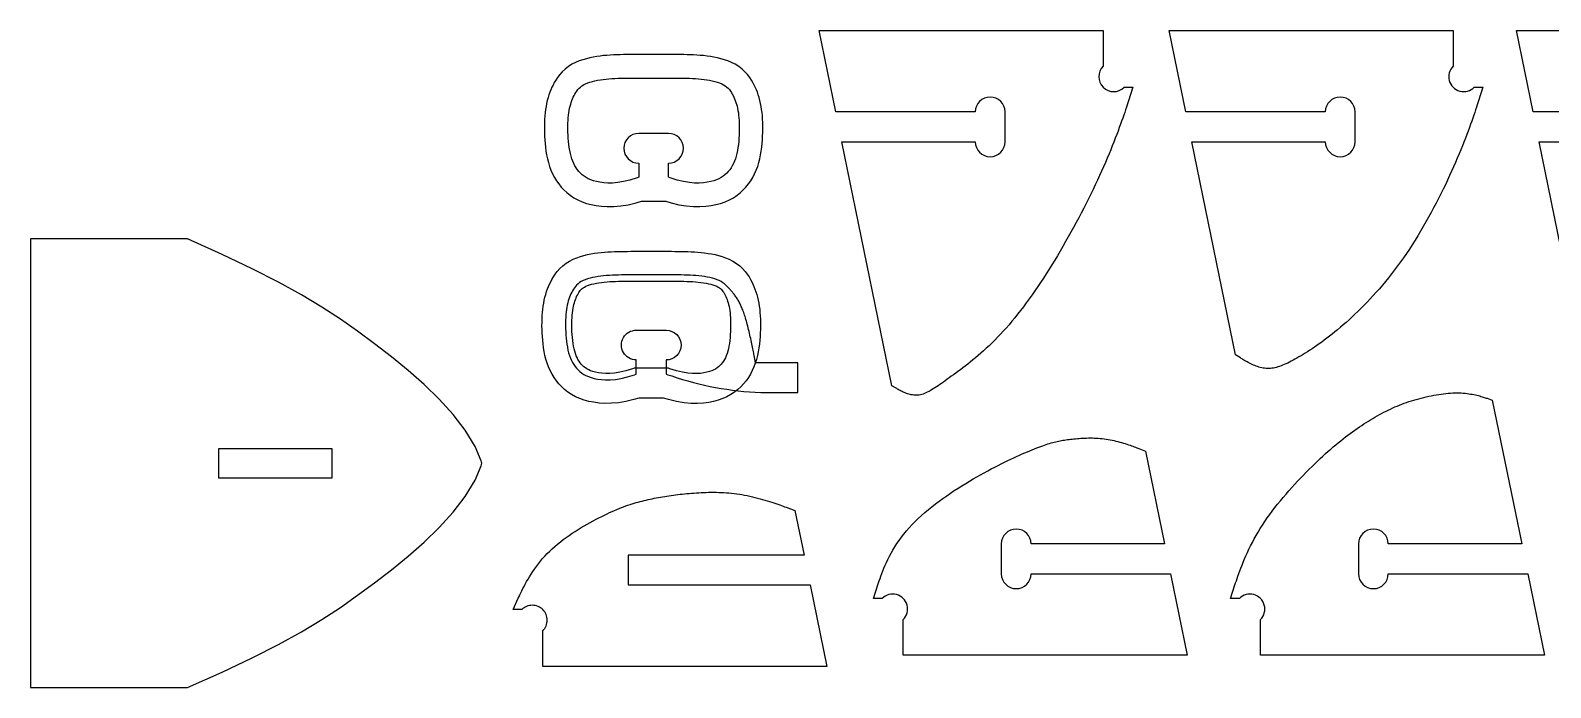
# Model space of a CAD drawing. Header units: millimetres. Extents: x 28 to 1015, y -391 to 146.
# Drawn here: x 389.5 to 634.2, y 39.8 to 145.6 of the extents above; entities that cross this region are included whole.
import ezdxf

# ---------------------------------------------------------------- set-up
doc = ezdxf.new("R2010")
doc.units = ezdxf.units.MM
for name, color, linetype in [('External Cut', 1, 'Continuous'), ('Internal Cut', 5, 'Continuous'), ('Pocket Cut 1.1mm', 3, 'Continuous')]:
    doc.layers.add(name, color=color, linetype=linetype)

msp = doc.modelspace()

# ---------------------------------------------------------------- linework, layer by layer
at = {"layer": 'External Cut', "flags": 128}
for points in [[(528.139503, 88.384649), (520.097342, 127.667556), (541.571, 127.667556, 1), (546.370994, 127.667556), (546.370994, 132.46755, 1), (541.571, 132.46755), (519.114667, 132.46755), (516.425241, 145.604376), (562.1515, 145.604376), (562.1515, 139.839591, 1), (565.545609, 136.445482), (566.951494, 136.445482), (566.247527, 134.276461), (566.142472, 133.954086), (566.028045, 133.605125), (565.904118, 133.23034), (565.770566, 132.830493), (565.627265, 132.406345), (565.474088, 131.95866), (565.31091, 131.488198), (565.137605, 130.995722), (564.954048, 130.481993), (564.760113, 129.947774), (564.555675, 129.393826), (564.340608, 128.820912), (564.114786, 128.229793), (563.878085, 127.621231), (563.630379, 126.995989), (563.371541, 126.354828), (563.101447, 125.69851), (562.819971, 125.027797), (562.526988, 124.343451), (562.222465, 123.646279), (561.906744, 122.937265), (561.580259, 122.217437), (561.243447, 121.487824), (560.896742, 120.749456), (560.540579, 120.003362), (560.175394, 119.250569), (559.80162, 118.492107), (559.419694, 117.729004), (559.03005, 116.962291), (558.633123, 116.192994), (558.229349, 115.422144), (557.819162, 114.650768), (557.402997, 113.879897), (556.98129, 113.110558), (556.554476, 112.34378), (556.122989, 111.580593), (555.687264, 110.822025), (555.247738, 110.069105), (554.804843, 109.322862), (554.358981, 108.584234), (553.910404, 107.853794), (553.459331, 107.132025), (553.005979, 106.41941), (552.550567, 105.716431), (552.093313, 105.023571), (551.634435, 104.341314), (551.17415, 103.670141), (550.712676, 103.010535), (550.250233, 102.36298), (549.787037, 101.727957), (549.323307, 101.105949), (548.85926, 100.49744), (548.395115, 99.902912), (547.931089, 99.322847), (547.467402, 98.757729), (547.004269, 98.20804), (546.541911, 97.674262), (546.080544, 97.156879), (545.620386, 96.656373), (545.161703, 96.173068), (544.704947, 95.706646), (544.250616, 95.256634), (543.799209, 94.822555), (543.351225, 94.403934), (542.907163, 94.000296), (542.467521, 93.611165), (542.0328, 93.236066), (541.603497, 92.874523), (541.180111, 92.526061), (540.763142, 92.190205), (540.353088, 91.866478), (539.950448, 91.554406), (539.55572, 91.253514), (539.169405, 90.963324), (538.792, 90.683363), (538.424005, 90.413155), (538.065917, 90.152224), (537.718238, 89.900095), (537.381464, 89.656293), (537.055921, 89.420474), (536.741238, 89.192826), (536.436871, 88.97367), (536.142273, 88.763326), (535.856901, 88.562115), (535.580209, 88.370356), (535.311653, 88.188371), (535.050687, 88.016479), (534.796767, 87.855001), (534.549347, 87.704257), (534.307883, 87.564568), (534.071829, 87.436254), (533.840642, 87.319635), (533.613775, 87.215031), (533.390684, 87.122764), (533.170825, 87.043153), (532.953651, 86.976519), (532.738619, 86.923182), (532.525183, 86.883462), (532.312798, 86.85768), (532.101092, 86.845933), (531.890385, 86.847421), (531.681169, 86.861122), (531.473935, 86.886014), (531.269177, 86.921073), (531.067385, 86.965277), (530.869053, 87.017604), (530.674671, 87.077031), (530.484733, 87.142536), (530.299731, 87.213095), (530.120156, 87.287687), (529.946501, 87.365288), (529.779258, 87.444876), (529.618919, 87.525428), (529.465976, 87.605922), (529.320921, 87.685336), (529.184246, 87.762646), (529.056444, 87.83683), (528.938007, 87.906865), (528.829426, 87.97173), (528.139503, 88.384649)], [(583.478369, 93.350846), (576.452909, 127.667556), (597.926566, 127.667556, 1), (602.72656, 127.667556), (602.72656, 132.46755, 1), (597.926566, 132.46755), (575.470234, 132.46755), (572.780808, 145.604376), (618.507067, 145.604376), (618.507067, 139.839591, 1), (621.901175, 136.445482), (623.307061, 136.445482), (622.603093, 134.276461), (622.498039, 133.954086), (622.383611, 133.605125), (622.259684, 133.23034), (622.126133, 132.830493), (621.982831, 132.406345), (621.829654, 131.95866), (621.666476, 131.488198), (621.493171, 130.995722), (621.309614, 130.481993), (621.115679, 129.947774), (620.911241, 129.393826), (620.696174, 128.820912), (620.470353, 128.229793), (620.233652, 127.621231), (619.985945, 126.995989), (619.727108, 126.354828), (619.457014, 125.69851), (619.175538, 125.027797), (618.882554, 124.343451), (618.578011, 123.646323), (618.262144, 122.937617), (617.935266, 122.218626), (617.597687, 121.490644), (617.249718, 120.754963), (616.891669, 120.012877), (616.523851, 119.265679), (616.146574, 118.514662), (615.76015, 117.76112), (615.364889, 117.006345), (614.961101, 116.25163), (614.549098, 115.498269), (614.129189, 114.747555), (613.701687, 114.000781), (613.2669, 113.25924), (612.825141, 112.524226), (612.376719, 111.797031), (611.921946, 111.078948), (611.461131, 110.371272), (610.994587, 109.675294), (610.522665, 108.992107), (610.045889, 108.321989), (609.564824, 107.665021), (609.080037, 107.02128), (608.592092, 106.390846), (608.101555, 105.773795), (607.608991, 105.170208), (607.114967, 104.580161), (606.620047, 104.003735), (606.124797, 103.441006), (605.629783, 102.892055), (605.13557, 102.356958), (604.642724, 101.835794), (604.15181, 101.328643), (603.663395, 100.835582), (603.178042, 100.35669), (602.696318, 99.892045), (602.218789, 99.441726), (601.74602, 99.005811), (601.278576, 98.584379), (600.816953, 98.177446), (600.361365, 97.784785), (599.911957, 97.406106), (599.468871, 97.041119), (599.032252, 96.689535), (598.602245, 96.351063), (598.178993, 96.025416), (597.76264, 95.712302), (597.35333, 95.411432), (596.951207, 95.122518), (596.556416, 94.845268), (596.1691, 94.579394), (595.789403, 94.324605), (595.41747, 94.080613), (595.053444, 93.847128), (594.697469, 93.62386), (594.34969, 93.410519), (594.01025, 93.206816), (593.679294, 93.012462), (593.356965, 92.827166), (593.043309, 92.650715), (592.737975, 92.483199), (592.440515, 92.324785), (592.150479, 92.175637), (591.867418, 92.035922), (591.590884, 91.905806), (591.320427, 91.785455), (591.055598, 91.675034), (590.795949, 91.57471), (590.541029, 91.484649), (590.290391, 91.405016), (590.043584, 91.335978), (589.800161, 91.2777), (589.559671, 91.230348), (589.321666, 91.194088), (589.085697, 91.169087), (588.851315, 91.15551), (588.618071, 91.153523), (588.385516, 91.163292), (588.1532, 91.184983), (587.920849, 91.218571), (587.688885, 91.263272), (587.457905, 91.318109), (587.228505, 91.382106), (587.001283, 91.454287), (586.776833, 91.533677), (586.555754, 91.6193), (586.338641, 91.71018), (586.126092, 91.80534), (585.918702, 91.903806), (585.717068, 92.004601), (585.521788, 92.10675), (585.333457, 92.209276), (585.152671, 92.311204), (584.980029, 92.411558), (584.816125, 92.509361), (584.661558, 92.603639), (584.516922, 92.693415), (584.382815, 92.777714), (584.259834, 92.855559), (583.478369, 93.350846)], [(487.391659, 121.944904), (487.11792, 121.841145), (485.986905, 121.490086), (484.961002, 121.245512), (484.032931, 121.093662), (483.195412, 121.020778), (482.441164, 121.013101), (481.762908, 121.056871), (481.153364, 121.138329), (480.60555, 121.245877), (480.113682, 121.376556), (479.672276, 121.529569), (479.275847, 121.704118), (478.918909, 121.899406), (478.595978, 122.114634), (478.301569, 122.349006), (478.030196, 122.601723), (477.77729, 122.872288), (477.541936, 123.161397), (477.324133, 123.470049), (477.123882, 123.79924), (476.941184, 124.149966), (476.776037, 124.523227), (476.628442, 124.920017), (476.498398, 125.341334), (476.385741, 125.787246), (476.289638, 126.254095), (476.209092, 126.737296), (476.143106, 127.232261), (476.090683, 127.734406), (476.050826, 128.239143), (476.022537, 128.741886), (476.004819, 129.238048), (475.996841, 129.723609), (475.998436, 130.196806), (476.009606, 130.656444), (476.030349, 131.101325), (476.060666, 131.530253), (476.100556, 131.942033), (476.150021, 132.335466), (476.209059, 132.709358), (476.277604, 133.063009), (476.355324, 133.397717), (476.44182, 133.715276), (476.536694, 134.017479), (476.639545, 134.306124), (476.749975, 134.583003), (476.867586, 134.849911), (476.991978, 135.108644), (477.123418, 135.360497), (477.26483, 135.604773), (477.419805, 135.840275), (477.591933, 136.065806), (477.784804, 136.280171), (478.002008, 136.482172), (478.247136, 136.670613), (478.523777, 136.844299), (478.834292, 137.00233), (479.176121, 137.145007), (479.545474, 137.272928), (479.938563, 137.38669), (480.351596, 137.486893), (480.780786, 137.574135), (481.222341, 137.649013), (481.672473, 137.712125), (482.128123, 137.764171), (482.58916, 137.806246), (483.056183, 137.839548), (483.529792, 137.865271), (484.010586, 137.884614), (484.499166, 137.898772), (484.99613, 137.908942), (485.502078, 137.91632), (486.01731, 137.921937), (486.540929, 137.926157), (487.071735, 137.929182), (487.608531, 137.931209), (488.15012, 137.932439), (488.695302, 137.93307), (489.24288, 137.933303), (489.791656, 137.933336), (490.340432, 137.933303), (490.888011, 137.93307), (491.433193, 137.932439), (491.974781, 137.931209), (492.511577, 137.929182), (493.042384, 137.926157), (493.566002, 137.921937), (494.081235, 137.91632), (494.587183, 137.908942), (495.084147, 137.898772), (495.572726, 137.884614), (496.05352, 137.865271), (496.527129, 137.839548), (496.994152, 137.806246), (497.455189, 137.764171), (497.910839, 137.712125), (498.360971, 137.649013), (498.802527, 137.574135), (499.231716, 137.486893), (499.64475, 137.38669), (500.037838, 137.272928), (500.407191, 137.145007), (500.74902, 137.00233), (501.059535, 136.844299), (501.336176, 136.670613), (501.581304, 136.482172), (501.798508, 136.280171), (501.991379, 136.065806), (502.163507, 135.840275), (502.318482, 135.604773), (502.459894, 135.360497), (502.591334, 135.108644), (502.715726, 134.849911), (502.833337, 134.583003), (502.943767, 134.306124), (503.046619, 134.017479), (503.141492, 133.715276), (503.227988, 133.397717), (503.305708, 133.063009), (503.374254, 132.709358), (503.433292, 132.335466), (503.482756, 131.942033), (503.522647, 131.530253), (503.552964, 131.101325), (503.573707, 130.656444), (503.584876, 130.196806), (503.586472, 129.723609), (503.578493, 129.238048), (503.560775, 128.741886), (503.532486, 128.239143), (503.492629, 127.734406), (503.440206, 127.232261), (503.37422, 126.737296), (503.293675, 126.254095), (503.197572, 125.787246), (503.084914, 125.341334), (502.954871, 124.920017), (502.807276, 124.523227), (502.642129, 124.149966), (502.45943, 123.79924), (502.259179, 123.470049), (502.041377, 123.161397), (501.806022, 122.872288), (501.553116, 122.601723), (501.281743, 122.349006), (500.987334, 122.114634), (500.664403, 121.899406), (500.307466, 121.704118), (499.911036, 121.529569), (499.46963, 121.376556), (498.977763, 121.245877), (498.429949, 121.138329), (497.820404, 121.056871), (497.142148, 121.013101), (496.387901, 121.020778), (495.550381, 121.093662), (494.62231, 121.245512), (493.596407, 121.490086), (492.465393, 121.841145), (492.191653, 121.944904), (492.191653, 124.218585, 1), (492.191653, 129.018579), (487.391659, 129.018579, 1), (487.391659, 124.218585), (487.391659, 121.944904)], [(638.325289, 98.527246), (632.359563, 127.667556), (653.833221, 127.667556, 1)], [(389.466327, 112.014848), (389.466327, 39.762306), (414.729454, 39.762306), (420.333586, 42.259992), (425.188967, 44.564977), (429.40743, 46.718178), (433.100807, 48.760512), (436.380928, 50.732896), (439.359627, 52.676247), (442.148735, 54.631483), (444.860083, 56.639521), (447.57631, 58.734195), (450.263273, 60.921011), (452.857634, 63.198392), (455.296057, 65.564761), (457.515205, 68.018542), (459.45174, 70.558155), (461.042327, 73.182026), (462.047197, 75.484348, 0.208723), (462.047197, 76.292806), (461.042327, 78.595128), (459.45174, 81.218999), (457.515205, 83.758612), (455.296057, 86.212392), (452.857634, 88.578762), (450.263273, 90.856143), (447.57631, 93.042959), (444.860083, 95.137633), (442.148735, 97.145671), (439.359627, 99.100907), (436.380928, 101.044258), (433.100807, 103.016642), (429.40743, 105.058976), (425.188967, 107.212177), (420.333586, 109.517162), (414.729454, 112.014848), (389.466327, 112.014848)], [(487.005502, 90.255038), (487.006258, 92.52872, -1), (487.007853, 97.328713), (491.807847, 97.327118, -1), (491.806251, 92.527124), (491.805496, 90.253443), (492.079201, 90.149593), (492.702649, 89.955852, 0.07245), (507.037568, 87.293777), (513.025539, 87.291787), (513.027131, 92.081675), (506.206087, 92.083943), (505.974933, 93.256408), (505.938554, 93.440852), (505.89887, 93.641566), (505.856045, 93.857234), (505.810243, 94.086539), (505.761625, 94.328165), (505.710357, 94.580794), (505.656599, 94.84311), (505.600517, 95.113797), (505.542272, 95.391538), (505.482028, 95.675016), (505.419949, 95.962915), (505.356197, 96.253918), (505.290935, 96.546708), (505.224327, 96.839969), (505.156536, 97.132384), (505.087725, 97.422637), (505.018057, 97.70941), (504.947695, 97.991388), (504.876802, 98.267253), (504.805542, 98.535689), (504.734037, 98.795644), (504.662245, 99.04712), (504.590085, 99.290385), (504.517474, 99.525705), (504.44433, 99.753349), (504.370572, 99.973583), (504.296116, 100.186675), (504.220882, 100.392892), (504.144786, 100.592501), (504.067747, 100.785769), (503.989682, 100.972963), (503.91051, 101.154352), (503.830148, 101.330201), (503.748514, 101.500778), (503.665527, 101.666351), (503.581103, 101.827186), (503.495161, 101.983552), (503.40762, 102.135714), (503.318395, 102.28394), (503.227407, 102.428498), (503.134646, 102.569593), (503.040408, 102.707185), (502.945059, 102.841171), (502.848969, 102.971451), (502.752505, 103.097921), (502.656035, 103.220481), (502.559929, 103.339027), (502.464553, 103.453459), (502.370277, 103.563674), (502.277469, 103.66957), (502.186496, 103.771046), (502.097727, 103.867999), (502.011531, 103.960327), (501.928275, 104.047929), (501.848328, 104.130703), (501.772058, 104.208546), (501.699833, 104.281357), (501.632021, 104.349034), (501.568992, 104.411475), (501.143232, 104.831243), (500.954913, 104.976112), (500.67833, 105.149889), (500.367867, 105.308024), (500.026086, 105.450815), (499.656775, 105.578858), (499.263724, 105.692752), (498.850724, 105.793092), (498.421564, 105.880476), (497.980033, 105.9555), (497.529922, 106.018763), (497.074289, 106.07096), (496.613266, 106.113188), (496.146254, 106.146645), (495.672654, 106.172526), (495.191866, 106.192028), (494.703292, 106.206349), (494.206331, 106.216684), (493.700386, 106.22423), (493.185155, 106.230018), (492.661538, 106.234413), (492.130733, 106.237614), (491.593937, 106.23982), (491.052349, 106.241229), (490.507167, 106.242042), (489.959589, 106.242457), (489.410813, 106.242672), (488.862037, 106.242821), (488.314459, 106.242771), (487.769276, 106.242321), (487.227688, 106.241271), (486.690891, 106.239422), (486.160084, 106.236574), (485.636464, 106.232527), (485.121229, 106.227082), (484.615279, 106.219872), (484.118312, 106.209867), (483.629728, 106.195872), (483.148927, 106.176689), (482.67531, 106.151123), (482.208276, 106.117977), (481.747225, 106.076055), (481.291557, 106.02416), (480.841404, 105.961197), (480.399824, 105.886466), (479.970606, 105.799367), (479.557539, 105.699302), (479.164413, 105.58567), (478.795017, 105.457872), (478.45314, 105.315308), (478.142573, 105.15738), (477.865874, 104.983787), (477.620684, 104.795427), (477.403412, 104.593498), (477.21047, 104.379198), (477.038267, 104.153724), (476.883214, 103.918273), (476.741721, 103.674044), (476.610197, 103.422235), (476.485719, 103.163543), (476.36802, 102.896674), (476.257497, 102.619832), (476.15455, 102.331222), (476.059576, 102.029049), (475.972975, 101.71152), (475.895143, 101.376838), (475.82648, 101.023209), (475.767318, 100.649337), (475.717723, 100.25592), (475.677695, 99.844154), (475.647236, 99.415235), (475.626345, 98.970361), (475.615023, 98.510727), (475.61327, 98.037531), (475.621086, 97.551968), (475.63864, 97.055799), (475.666762, 96.553047), (475.706451, 96.048297), (475.758707, 95.546135), (475.824528, 95.051147), (475.904913, 94.56792), (476.000861, 94.101039), (476.113371, 93.65509), (476.243274, 93.233729), (476.390737, 92.83689), (476.55576, 92.463575), (476.738342, 92.112787), (476.938483, 91.78353), (477.156183, 91.474806), (477.391442, 91.185618), (477.644258, 90.91497), (477.915546, 90.662162), (478.209878, 90.427693), (478.532737, 90.212357), (478.88961, 90.016951), (479.285981, 89.84227), (479.727336, 89.68911), (480.21916, 89.558268), (480.766939, 89.450538), (481.376456, 89.368877), (482.054697, 89.324881), (482.808948, 89.332308), (483.646491, 89.404913), (484.574613, 89.556454), (485.600597, 89.800688), (486.731728, 90.151371), (487.005502, 90.255038)], [(582.680461, 54.119505), (583.384472, 56.288421), (583.489829, 56.610063), (583.605077, 56.957033), (583.730601, 57.327942), (583.866785, 57.721398), (584.014015, 58.136012), (584.172674, 58.570393), (584.343148, 59.023149), (584.52582, 59.492892), (584.721076, 59.978229), (584.929299, 60.477771), (585.150875, 60.990127), (585.386188, 61.513906), (585.635622, 62.047718), (585.899562, 62.590173), (586.178393, 63.139879), (586.472499, 63.695447), (586.782264, 64.255486), (587.108073, 64.818605), (587.450311, 65.383413), (587.8091, 65.948636), (588.183509, 66.513462), (588.572346, 67.077192), (588.974418, 67.63913), (589.388532, 68.198578), (589.813496, 68.75484), (590.248116, 69.307219), (590.691201, 69.855016), (591.141558, 70.397536), (591.597993, 70.93408), (592.059314, 71.463952), (592.524329, 71.986455), (592.991844, 72.500892), (593.460667, 73.006564), (593.929606, 73.502776), (594.397467, 73.98883), (594.863057, 74.464029), (595.325185, 74.927676), (595.782657, 75.379073), (596.234281, 75.817524), (596.679105, 76.24251), (597.117149, 76.654232), (597.548673, 77.053068), (597.973936, 77.439398), (598.393199, 77.8136), (598.806723, 78.176053), (599.214767, 78.527136), (599.617593, 78.867229), (600.01546, 79.196709), (600.408628, 79.515957), (600.797358, 79.825352), (601.181911, 80.125271), (601.562546, 80.416094), (601.939524, 80.698201), (602.313106, 80.97197), (602.68355, 81.23778), (603.051119, 81.49601), (603.416071, 81.747039), (603.778668, 81.991246), (604.13917, 82.22901), (604.497846, 82.46066), (604.855011, 82.686325), (605.210987, 82.906082), (605.566097, 83.120009), (605.920664, 83.328187), (606.275011, 83.530691), (606.629461, 83.727602), (606.984337, 83.918996), (607.339962, 84.104953), (607.696658, 84.285551), (608.05475, 84.460867), (608.41456, 84.630981), (608.77641, 84.79597), (609.140625, 84.955913), (609.507527, 85.110889), (609.877438, 85.260975), (610.250683, 85.406249), (610.627584, 85.546791), (611.008463, 85.682678), (611.393645, 85.813988), (611.783283, 85.940754), (612.17686, 86.06282), (612.573689, 86.179985), (612.973083, 86.292047), (613.374358, 86.398804), (613.776825, 86.500055), (614.179799, 86.595598), (614.582593, 86.685231), (614.984521, 86.768754), (615.384897, 86.845963), (615.783033, 86.916658), (616.178245, 86.980637), (616.569844, 87.037698), (616.957146, 87.087639), (617.339463, 87.13026), (617.71611, 87.165358), (618.086399, 87.192732), (618.449645, 87.212179), (618.805161, 87.223499), (619.15226, 87.22649), (619.490342, 87.221091), (619.819148, 87.207804), (620.138502, 87.187272), (620.448233, 87.160137), (620.748164, 87.127044), (621.038123, 87.088634), (621.317936, 87.045551), (621.587428, 86.998437), (621.846426, 86.947936), (622.094756, 86.894691), (622.332243, 86.839343), (622.558715, 86.782537), (622.773996, 86.724915), (622.977913, 86.66712), (623.170292, 86.609795), (623.350958, 86.553583), (623.519739, 86.499126), (623.676461, 86.447069), (623.820948, 86.398053), (623.953027, 86.352722), (624.791811, 86.064223), (629.534613, 62.897431), (608.060956, 62.897431, 1), (603.260962, 62.897431), (603.260962, 58.097437, 1), (608.060956, 58.097437), (630.517288, 58.097437), (633.206714, 44.960611), (587.480455, 44.960611), (587.480455, 50.725396, 1), (584.086347, 54.119505), (582.680461, 54.119505)], [(568.97373, 77.861125), (572.03716, 62.897431), (550.563502, 62.897431, 1), (545.763508, 62.897431), (545.763508, 58.097437, 1), (550.563502, 58.097437), (573.019835, 58.097437), (575.709261, 44.960611), (529.983001, 44.960611), (529.983001, 50.725396, 1), (526.588893, 54.119505), (525.183007, 54.119505), (525.887086, 56.288375), (525.992913, 56.609691), (526.109438, 56.955779), (526.237448, 57.32497), (526.377733, 57.715595), (526.531079, 58.125983), (526.698274, 58.554467), (526.880107, 58.999376), (527.077364, 59.459043), (527.290834, 59.931797), (527.521304, 60.41597), (527.769563, 60.909892), (528.036398, 61.411895), (528.322596, 61.920309), (528.628947, 62.433465), (528.956237, 62.949695), (529.305254, 63.467328), (529.676787, 63.984695), (530.071623, 64.500129), (530.490549, 65.011958), (530.933943, 65.51874), (531.400535, 66.019929), (531.888647, 66.515205), (532.396599, 67.004247), (532.922711, 67.486734), (533.465303, 67.962347), (534.022697, 68.430766), (534.593212, 68.891669), (535.175168, 69.344736), (535.766887, 69.789647), (536.366688, 70.226082), (536.972892, 70.65372), (537.58382, 71.072241), (538.197791, 71.481324), (538.813126, 71.88065), (539.428145, 72.269897), (540.04117, 72.648746), (540.65052, 73.016876), (541.254515, 73.373966), (541.851477, 73.719696), (542.439942, 74.053822), (543.01932, 74.376396), (543.589237, 74.687549), (544.149317, 74.987408), (544.699188, 75.276104), (545.238476, 75.553766), (545.766805, 75.820523), (546.283803, 76.076503), (546.789094, 76.321836), (547.282306, 76.556652), (547.763064, 76.781079), (548.230994, 76.995246), (548.685721, 77.199283), (549.126873, 77.393318), (549.554075, 77.577482), (549.966952, 77.751902), (550.365131, 77.916709), (550.748238, 78.072031), (551.115899, 78.217997), (551.467739, 78.354737), (551.803642, 78.482427), (552.124518, 78.601431), (552.431535, 78.712163), (552.72586, 78.815035), (553.008662, 78.910459), (553.281108, 78.998846), (553.544366, 79.080611), (553.799602, 79.156164), (554.047986, 79.225918), (554.290684, 79.290285), (554.528864, 79.349678), (554.763695, 79.404509), (554.996342, 79.455191), (555.227975, 79.502134), (555.459761, 79.545753), (555.692868, 79.586459), (555.928463, 79.624664), (556.167713, 79.660781), (556.411787, 79.695222), (556.661852, 79.728399), (556.918818, 79.760603), (557.182558, 79.791636), (557.452687, 79.821181), (557.728822, 79.848918), (558.010578, 79.874528), (558.29757, 79.897693), (558.589414, 79.918095), (558.885726, 79.935413), (559.18612, 79.949329), (559.490213, 79.959525), (559.79762, 79.965682), (560.107956, 79.967481), (560.420837, 79.964604), (560.735879, 79.956731), (561.052696, 79.943543), (561.370905, 79.924722), (561.690121, 79.89995), (562.009959, 79.868907), (562.330036, 79.831275), (562.649965, 79.786734), (562.969302, 79.73513), (563.287347, 79.676962), (563.603343, 79.61289), (563.916529, 79.543579), (564.226147, 79.46969), (564.531435, 79.391886), (564.831636, 79.310828), (565.125989, 79.227179), (565.413736, 79.141601), (565.694115, 79.054757), (565.966369, 78.967309), (566.229738, 78.879918), (566.483461, 78.793248), (566.72678, 78.707961), (566.958935, 78.624719), (567.179167, 78.544183), (567.386716, 78.467017), (567.580822, 78.393883), (567.760726, 78.325443), (567.925669, 78.262359), (568.97373, 77.861125)], [(512.541378, 68.301041), (514.016435, 61.095947), (485.721733, 61.095947), (485.721733, 56.295952), (514.99911, 56.295952), (517.688536, 43.159127), (471.962277, 43.159127), (471.962277, 48.923912, 0.414214), (471.962277, 52.318021, 0.414214), (468.568168, 52.318021), (467.162283, 52.318021), (468.002337, 54.157551), (468.127888, 54.429893), (468.264953, 54.722924), (468.413847, 55.035069), (468.574884, 55.364752), (468.748379, 55.710397), (468.934645, 56.070426), (469.133998, 56.443265), (469.346752, 56.827337), (469.573221, 57.221067), (469.81372, 57.622877), (470.068563, 58.031192), (470.338064, 58.444437), (470.622538, 58.861034), (470.922299, 59.279408), (471.237662, 59.697983), (471.568942, 60.115183), (471.916451, 60.529431), (472.280506, 60.939151), (472.661419, 61.342768), (473.059203, 61.738937), (473.472651, 62.127233), (473.900255, 62.507466), (474.340505, 62.879444), (474.791893, 63.242975), (475.252909, 63.597866), (475.722045, 63.943927), (476.197791, 64.280964), (476.678637, 64.608786), (477.163076, 64.927202), (477.649599, 65.236019), (478.136695, 65.535045), (478.622856, 65.824088), (479.106573, 66.102957), (479.586336, 66.37146), (480.060638, 66.629405), (480.527968, 66.876599), (480.986817, 67.112851), (481.435677, 67.337969), (481.873039, 67.551761), (482.297771, 67.754146), (482.710258, 67.945487), (483.111261, 68.126257), (483.501542, 68.296931), (483.881863, 68.457981), (484.252985, 68.609883), (484.615672, 68.753109), (484.970683, 68.888133), (485.318783, 69.015429), (485.660731, 69.13547), (485.99729, 69.248731), (486.329223, 69.355685), (486.65729, 69.456805), (486.982255, 69.552566), (487.304877, 69.643442), (487.625921, 69.729905), (487.946146, 69.81243), (488.266316, 69.89149), (488.587192, 69.967559), (488.909536, 70.041111), (489.233994, 70.112539), (489.560742, 70.181916), (489.889843, 70.249234), (490.221358, 70.314486), (490.555348, 70.377664), (490.891875, 70.43876), (491.231, 70.497767), (491.572784, 70.554677), (491.917289, 70.609483), (492.264576, 70.662176), (492.614706, 70.71275), (492.967742, 70.761196), (493.323743, 70.807507), (493.682772, 70.851676), (494.044889, 70.893694), (494.410157, 70.933554), (494.778637, 70.971248), (495.150389, 71.00677), (495.525476, 71.04011), (495.903958, 71.071262), (496.285864, 71.10017), (496.671088, 71.126587), (497.059493, 71.150217), (497.450941, 71.170765), (497.845293, 71.187937), (498.24241, 71.201435), (498.642155, 71.210967), (499.04439, 71.216235), (499.448976, 71.216946), (499.855775, 71.212803), (500.264649, 71.203511), (500.675459, 71.188776), (501.088068, 71.168302), (501.502337, 71.141793), (501.918128, 71.108955), (502.335303, 71.069493), (502.753724, 71.02311), (503.173251, 70.969512), (503.593748, 70.908403), (504.015076, 70.839489), (504.436935, 70.762654), (504.85838, 70.678508), (505.278306, 70.587841), (505.695606, 70.491443), (506.109174, 70.390103), (506.517904, 70.284612), (506.920689, 70.175758), (507.316424, 70.064333), (507.704001, 69.951125), (508.082316, 69.836926), (508.450261, 69.722524), (508.806731, 69.608709), (509.15062, 69.496272), (509.48082, 69.386002), (509.796226, 69.278689), (510.095732, 69.175124), (510.378232, 69.076095), (510.642619, 68.982392), (510.887788, 68.894806), (511.112631, 68.814127), (512.541378, 68.301041)]]:
    msp.add_lwpolyline(points, format="xyb", dxfattribs=at)
msp.add_lwpolyline([(653.833221, 132.46755), (631.376888, 132.46755), (628.687462, 145.604376), (674.413721, 145.604376)], dxfattribs=at)
at = {"layer": 'Internal Cut', "flags": 128}
msp.add_lwpolyline([(419.782079, 78.288574), (437.97153, 78.288574), (437.97153, 73.48858), (419.782079, 73.48858), (419.782079, 78.288574)], dxfattribs=at)
at = {"layer": 'Pocket Cut 1.1mm', "flags": 128}
for points in [[(491.767873, 118.089832), (492.594218, 117.833341), (493.876012, 117.527762), (495.079502, 117.330849), (496.20408, 117.232984), (497.245026, 117.222388), (498.193839, 117.283618), (499.04651, 117.397568), (499.83021, 117.551425), (500.578241, 117.750162), (501.297415, 117.999463), (501.983506, 118.301551), (502.628379, 118.654373), (503.222209, 119.050151), (503.756808, 119.475732), (504.23179, 119.918062), (504.662954, 120.379331), (505.062448, 120.870069), (505.429699, 121.390507), (505.762221, 121.937137), (506.058716, 122.50632), (506.319052, 123.094722), (506.54407, 123.699653), (506.734841, 124.317719), (506.892231, 124.940685), (507.019777, 125.560279), (507.122284, 126.175229), (507.203582, 126.785055), (507.266576, 127.388457), (507.313565, 127.983507), (507.346443, 128.567802), (507.366851, 129.139293), (507.376046, 129.698868), (507.37419, 130.24923), (507.361031, 130.790738), (507.336205, 131.323192), (507.299211, 131.846589), (507.249362, 132.361167), (507.185706, 132.867473), (507.10705, 133.365609), (507.012705, 133.852368), (506.903062, 134.324553), (506.778701, 134.781129), (506.64048, 135.22141), (506.489727, 135.644488), (506.328229, 136.049406), (506.158169, 136.435344), (505.979618, 136.806726), (505.781007, 137.187287), (505.543681, 137.597246), (505.256236, 138.03405), (504.910853, 138.48659), (504.502731, 138.940192), (504.031812, 139.37815), (503.503299, 139.784444), (502.930185, 140.144265), (502.340503, 140.444374), (501.758396, 140.687341), (501.18542, 140.885784), (500.618658, 141.049809), (500.056138, 141.186278), (499.496917, 141.29995), (498.940959, 141.394228), (498.389028, 141.471615), (497.842464, 141.534045), (497.301147, 141.583446), (496.764668, 141.6217), (496.232453, 141.650607), (495.703777, 141.671876), (495.177796, 141.687118), (494.653576, 141.697845), (494.129516, 141.705488), (493.601929, 141.711239), (493.068452, 141.715539), (492.529528, 141.71861), (491.986239, 141.720662), (491.439689, 141.721903), (490.89101, 141.722538), (490.341352, 141.722772), (489.791656, 141.722805), (489.24196, 141.722772), (488.692302, 141.722538), (488.143623, 141.721903), (487.597074, 141.720662), (487.053784, 141.71861), (486.514861, 141.715539), (485.981384, 141.711239), (485.453796, 141.705488), (484.929736, 141.697845), (484.405516, 141.687118), (483.879535, 141.671876), (483.350859, 141.650607), (482.818644, 141.6217), (482.282166, 141.583446), (481.740848, 141.534045), (481.194285, 141.471615), (480.642353, 141.394228), (480.086395, 141.29995), (479.527174, 141.186278), (478.964654, 141.049809), (478.397893, 140.885784), (477.824917, 140.687341), (477.24281, 140.444374), (476.653128, 140.144265), (476.080014, 139.784444), (475.5515, 139.37815), (475.080581, 138.940192), (474.67246, 138.48659), (474.327076, 138.03405), (474.039632, 137.597246), (473.802305, 137.187287), (473.603694, 136.806726), (473.425143, 136.435344), (473.255083, 136.049406), (473.093586, 135.644488), (472.942832, 135.22141), (472.804611, 134.781129), (472.68025, 134.324553), (472.570607, 133.852368), (472.476262, 133.365609), (472.397606, 132.867473), (472.333951, 132.361167), (472.284102, 131.846589), (472.247108, 131.323192), (472.222281, 130.790738), (472.209123, 130.24923), (472.207267, 129.698868), (472.216461, 129.139293), (472.236869, 128.567802), (472.269747, 127.983507), (472.316736, 127.388457), (472.37973, 126.785055), (472.461028, 126.175229), (472.563535, 125.560279), (472.691082, 124.940685), (472.848471, 124.317719), (473.039243, 123.699653), (473.26426, 123.094722), (473.524596, 122.50632), (473.821092, 121.937137), (474.153613, 121.390507), (474.520865, 120.870069), (474.920359, 120.379331), (475.351523, 119.918062), (475.826505, 119.475732), (476.361104, 119.050151), (476.954933, 118.654373), (477.599806, 118.301551), (478.285897, 117.999463), (479.005071, 117.750162), (479.753102, 117.551425), (480.536803, 117.397568), (481.389474, 117.283618), (482.338286, 117.222388), (483.379232, 117.232984), (484.503811, 117.330849), (485.7073, 117.527762), (486.989094, 117.833341), (487.815439, 118.089832), (491.767873, 118.089832)], [(487.428, 86.399826), (486.60157, 86.14361), (485.319675, 85.838457), (484.11612, 85.641943), (482.991509, 85.544452), (481.950559, 85.534203), (481.001768, 85.595749), (480.149134, 85.709981), (479.365485, 85.864099), (478.61752, 86.063084), (477.898429, 86.312624), (477.212439, 86.61494), (476.567683, 86.967977), (475.973985, 87.363953), (475.439527, 87.789711), (474.964692, 88.232199), (474.533682, 88.693611), (474.134351, 89.184482), (473.767272, 89.705042), (473.434933, 90.251782), (473.138626, 90.821064), (472.878486, 91.409553), (472.65367, 92.014558), (472.463104, 92.632687), (472.305921, 93.255706), (472.178581, 93.875342), (472.076278, 94.490326), (471.995183, 95.100179), (471.932389, 95.703603), (471.885598, 96.298667), (471.852914, 96.882974), (471.832696, 97.454472), (471.823688, 98.014049), (471.825726, 98.564411), (471.839065, 99.105914), (471.864069, 99.638361), (471.901237, 100.161745), (471.951257, 100.676306), (472.01508, 101.182591), (472.093902, 101.6807), (472.188409, 102.167429), (472.298208, 102.639577), (472.422722, 103.096112), (472.561089, 103.536346), (472.711983, 103.959374), (472.873615, 104.364239), (473.043804, 104.750121), (473.222478, 105.121443), (473.421215, 105.501938), (473.658678, 105.911818), (473.946268, 106.348526), (474.291801, 106.800952), (474.700074, 107.254418), (475.171139, 107.69222), (475.699787, 108.098337), (476.27302, 108.457968), (476.862802, 108.757881), (477.44499, 109.000655), (478.018032, 109.198907), (478.584847, 109.362744), (479.147413, 109.499025), (479.706672, 109.612512), (480.262661, 109.706606), (480.814618, 109.783808), (481.361202, 109.846057), (481.902537, 109.895278), (482.439028, 109.933354), (482.971252, 109.962084), (483.499935, 109.983177), (484.025921, 109.998244), (484.550145, 110.008797), (485.074208, 110.016266), (485.601797, 110.021842), (486.135275, 110.025964), (486.674199, 110.028856), (487.21749, 110.030727), (487.764039, 110.031786), (488.312719, 110.03224), (488.862377, 110.03229), (489.412073, 110.032141), (489.961769, 110.031925), (490.511427, 110.031509), (491.060106, 110.030691), (491.606655, 110.029268), (492.149944, 110.027036), (492.688866, 110.023786), (493.222341, 110.019308), (493.749927, 110.013382), (494.273985, 110.005565), (494.798201, 109.994663), (495.324177, 109.979247), (495.852846, 109.957802), (496.385051, 109.928718), (496.921517, 109.890286), (497.462818, 109.840704), (498.00936, 109.778093), (498.561266, 109.700523), (499.117193, 109.60606), (499.676376, 109.492202), (500.238851, 109.355546), (500.805557, 109.191333), (501.378468, 108.9927), (501.960494, 108.749539), (502.550076, 108.449234), (503.12307, 108.089222), (503.651448, 107.682753), (504.122222, 107.244639), (504.530193, 106.790901), (504.875426, 106.338246), (505.162725, 105.901346), (505.399916, 105.491308), (505.5984, 105.110681), (505.776827, 104.739241), (505.946759, 104.353245), (506.108122, 103.948274), (506.258735, 103.525146), (506.396809, 103.084819), (506.521019, 102.628202), (506.630505, 102.15598), (506.724688, 101.669189), (506.803179, 101.171028), (506.866666, 100.6647), (506.916344, 100.150106), (506.953164, 99.626697), (506.977813, 99.094234), (506.990792, 98.552722), (506.992465, 98.002359), (506.983084, 97.442788), (506.962486, 96.871303), (506.929414, 96.287019), (506.882227, 95.691986), (506.819033, 95.088604), (506.737532, 94.478805), (506.63482, 93.863889), (506.507068, 93.244337), (506.349471, 92.621424), (506.158494, 92.003421), (505.933276, 91.398566), (505.672745, 90.810249), (505.37606, 90.241165), (505.043357, 89.694646), (504.675932, 89.17433), (504.276275, 88.683725), (503.844958, 88.2226), (503.369829, 87.780427), (502.835088, 87.355024), (502.241127, 86.959443), (501.596137, 86.606835), (500.909946, 86.304975), (500.190689, 86.055914), (499.442592, 85.857426), (498.65884, 85.703829), (497.806131, 85.590163), (496.857299, 85.529248), (495.816356, 85.54019), (494.69181, 85.638428), (493.488386, 85.835741), (492.206694, 86.141746), (491.380434, 86.398513), (487.428, 86.399826)], [(492.163974, 91.198247), (486.647651, 91.20008), (486.402873, 91.107392), (485.33367, 90.775909), (484.375929, 90.54792), (483.521257, 90.408372), (482.760265, 90.342402), (482.082468, 90.335729), (481.476373, 90.375044), (480.931686, 90.448019), (480.446807, 90.543379), (480.023287, 90.65605), (479.655995, 90.783509), (479.336856, 90.924153), (479.056752, 91.077525), (478.806116, 91.24469), (478.575818, 91.428149), (478.358809, 91.630375), (478.153511, 91.850154), (477.962005, 92.085559), (477.78414, 92.337793), (477.619251, 92.609055), (477.466996, 92.901578), (477.327337, 93.217513), (477.200502, 93.558841), (477.086775, 93.92773), (476.986179, 94.326461), (476.898602, 94.752607), (476.824062, 95.200699), (476.762314, 95.665056), (476.712868, 96.140215), (476.675072, 96.620882), (476.648166, 97.101886), (476.631324, 97.577966), (476.623825, 98.043792), (476.625502, 98.496412), (476.636286, 98.934214), (476.65608, 99.355735), (476.684751, 99.759463), (476.722114, 100.143817), (476.767914, 100.507136), (476.821834, 100.847878), (476.883606, 101.166014), (476.952912, 101.464038), (477.029404, 101.744499), (477.112806, 102.009855), (477.202967, 102.26262), (477.299861, 102.505323), (477.403563, 102.740456), (477.513589, 102.969113), (477.627189, 103.186606), (477.74309, 103.386661), (477.8628, 103.568443), (477.988782, 103.733397), (478.124303, 103.883919), (478.273896, 104.022949), (478.443497, 104.15324), (478.64112, 104.277223), (478.87723, 104.397289), (479.155024, 104.51313), (479.470114, 104.62214), (479.816923, 104.722384), (480.190124, 104.812792), (480.584664, 104.892854), (480.995736, 104.962422), (481.418741, 105.021588), (481.850164, 105.070721), (482.289806, 105.110696), (482.738318, 105.142527), (483.196307, 105.16725), (483.664339, 105.185924), (484.142949, 105.199633), (484.632648, 105.209492), (485.133769, 105.216633), (485.645708, 105.222043), (486.166699, 105.22607), (486.695342, 105.228906), (487.230407, 105.230749), (487.770673, 105.231796), (488.314923, 105.232246), (488.861946, 105.232296), (489.410477, 105.232147), (489.959008, 105.231932), (490.506032, 105.231517), (491.050281, 105.230706), (491.590546, 105.2293), (492.12561, 105.227101), (492.654251, 105.223913), (493.175239, 105.219541), (493.687175, 105.21379), (494.188291, 105.206316), (494.677983, 105.196132), (495.156584, 105.182104), (495.624603, 105.163119), (496.082575, 105.138092), (496.531066, 105.105962), (496.970682, 105.065695), (497.402072, 105.016275), (497.825038, 104.956828), (498.236063, 104.886986), (498.63055, 104.806662), (499.003691, 104.716006), (499.350433, 104.615532), (499.665451, 104.506312), (499.943167, 104.390287), (500.179197, 104.270064), (500.376738, 104.14595), (500.546253, 104.015546), (500.695753, 103.876417), (500.831174, 103.725804), (500.957046, 103.560766), (501.076635, 103.378905), (501.192404, 103.178773), (501.305859, 102.961204), (501.415732, 102.732475), (501.519279, 102.497273), (501.61601, 102.254505), (501.706004, 102.00168), (501.789229, 101.736269), (501.865535, 101.455757), (501.934643, 101.157687), (501.996203, 100.83951), (502.049896, 100.498732), (502.095456, 100.135383), (502.132563, 99.751004), (502.160965, 99.347258), (502.180479, 98.925723), (502.190972, 98.487914), (502.192348, 98.035294), (502.18454, 97.569473), (502.167381, 97.093404), (502.140155, 96.612417), (502.10204, 96.131776), (502.052278, 95.65665), (501.990221, 95.192334), (501.915383, 94.744292), (501.827523, 94.318204), (501.726662, 93.91954), (501.61269, 93.550727), (501.485628, 93.209483), (501.345759, 92.893641), (501.193309, 92.601219), (501.02824, 92.330067), (500.850207, 92.077951), (500.658545, 91.842673), (500.453101, 91.623031), (500.235957, 91.420949), (500.005538, 91.237643), (499.754791, 91.070645), (499.474585, 90.91746), (499.155352, 90.777027), (498.787975, 90.649813), (498.364381, 90.537423), (497.879438, 90.442386), (497.334703, 90.369773), (496.728583, 90.33086), (496.05079, 90.337985), (495.289842, 90.40446), (494.435263, 90.544577), (493.477673, 90.773202), (492.408691, 91.105396), (492.163974, 91.198247)]]:
    msp.add_lwpolyline(points, dxfattribs=at)

doc.saveas('drawing.dxf')
